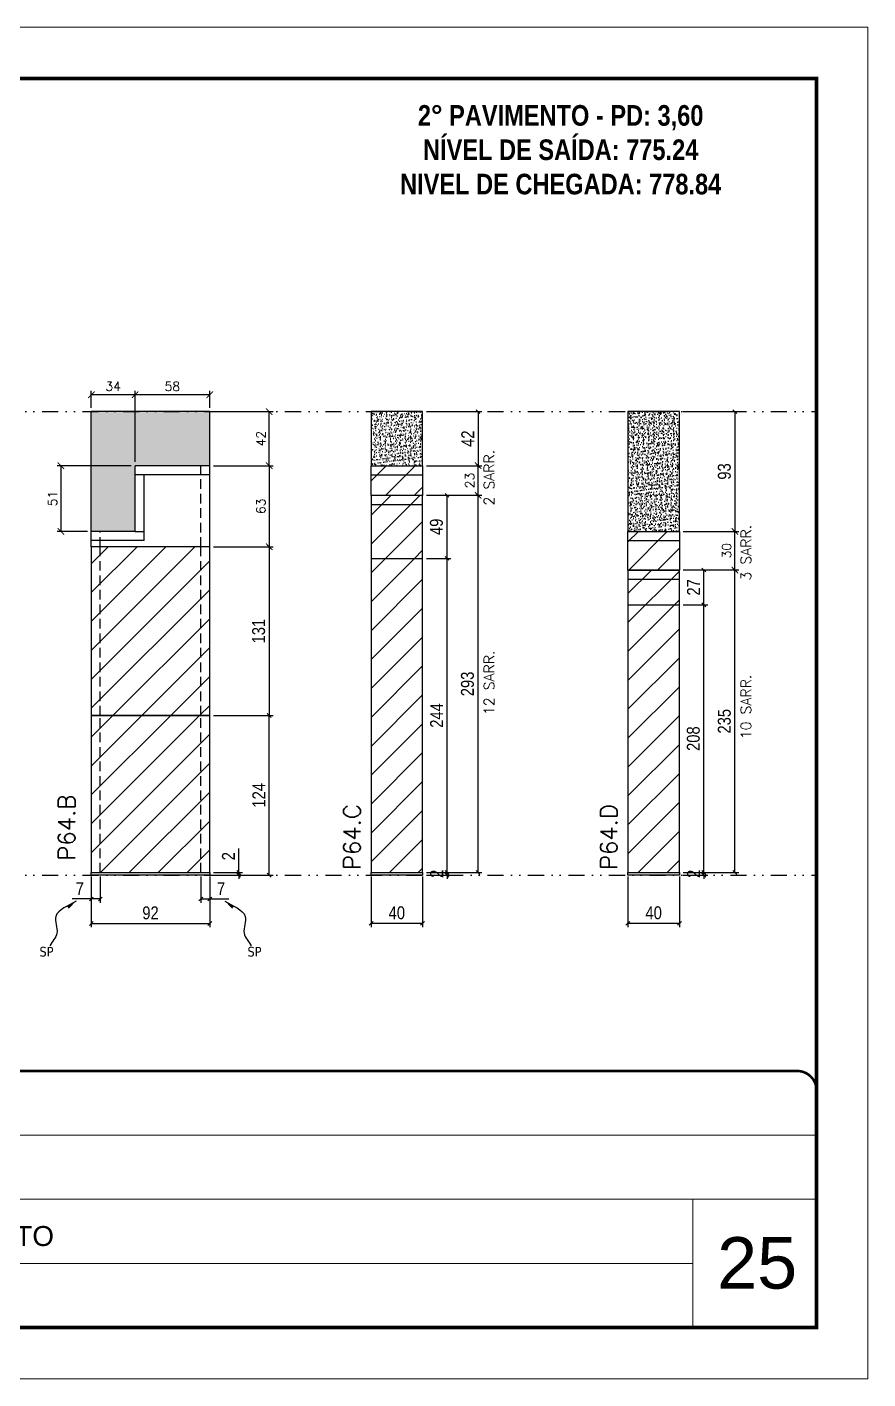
# Model space of a CAD drawing. Extents: x 2949 to 9203, y -16089 to 12527.
# Drawn here: x 3781 to 4434, y 4585 to 5635 of the extents above; entities that cross this region are included whole.
import ezdxf

# ---------------------------------------------------------------- set-up
doc = ezdxf.new("R2010")
doc.units = 0
for name, pattern in [('CONTINUO', [0]), ('DASHED', [0.75, 0.5, -0.25]), ('DIVIDE2', [0.625, 0.25, -0.125, 0, -0.125, 0, -0.125]), ('HIDDEN', [0.375, 0.25, -0.125])]:
    doc.linetypes.add(name, pattern=pattern)
for name, color, linetype, lineweight in [('CARIMBO', 255, 'Continuous', 9), ('Folhas', 255, 'Continuous', 9), ('Hachura', 251, 'Continuous', 9), ('SARRAFO DE PRESSAO', 251, 'DASHED', 9), ('Texto Seção', 7, 'Continuous', 15)]:
    doc.layers.add(name, color=color, linetype=linetype, lineweight=lineweight)
for name, color, linetype in [('COTA', 241, 'Continuous'), ('NOMENCLATURA', 7, 'Continuous'), ('Nível', 160, 'Continuous'), ('Painéis', 200, 'Continuous'), ('SARR_2.2x7', 40, 'Continuous'), ('Sarrafo de Pressão', 42, 'HIDDEN'), ('texto', 7, 'Continuous')]:
    doc.layers.add(name, color=color, linetype=linetype)
doc.styles.add('ARIAL', font='arial.ttf')
doc.styles.add('COTA TECNICA', font='techl___.ttf', dxfattribs={"height": 10})
doc.styles.add('COTA TECNICA-50', font='techl___.ttf', dxfattribs={"height": 10})
doc.styles.add('REGUA-120', font='ROMANS.shx', dxfattribs={"height": 15})
doc.styles.add('ROMANC', font='techb___.ttf', dxfattribs={"height": 2.5})
doc.styles.add('ROMANS', font='romans.shx')
doc.styles.get("Standard").update_dxf_attribs({"font": 'arial.ttf'})
doc.dimstyles.new('COTA PAINEL-50', dxfattribs={"dimtxt": 10, "dimasz": 3, "dimexe": 3, "dimexo": 3, "dimgap": 3, "dimtad": 1, "dimdec": 1, "dimzin": 12, "dimdsep": 46, "dimtxsty": 'COTA TECNICA-50', "dimblk1": 'OBLIQUE', "dimblk2": 'OBLIQUE', "dimsah": 1, "dimcen": 0.9, "dimclrd": 4, "dimclre": 4, "dimclrt": 240, "dimadec": 1, "dimazin": 3, "dimtfac": 1, "dimtdec": 1, "dimtmove": 0, "dimatfit": 3, "dimfxl": 1, "dimtolj": 1, "dimtzin": 12, "dimarcsym": 0})
doc.dimstyles.new('Cota Paínel', dxfattribs={"dimtxt": 7, "dimasz": 5, "dimexe": 3, "dimexo": 3, "dimgap": 3, "dimtad": 1, "dimdec": 1, "dimzin": 12, "dimdsep": 46, "dimtxsty": 'ROMANS', "dimblk": 'ARCHTICK', "dimcen": 0, "dimclrd": 4, "dimclre": 4, "dimclrt": 1, "dimadec": 1, "dimazin": 3, "dimtfac": 1, "dimtdec": 1, "dimtmove": 0, "dimatfit": 3, "dimldrblk": 'OBLIQUE', "dimfxl": 1, "dimtolj": 1, "dimtzin": 12, "dimarcsym": 0})
doc.dimstyles.new('PAINEL', dxfattribs={"dimtxt": 10, "dimasz": 3, "dimexe": 3, "dimexo": 3, "dimgap": 3, "dimtad": 1, "dimdec": 1, "dimzin": 12, "dimdsep": 46, "dimtxsty": 'COTA TECNICA', "dimblk1": 'OBLIQUE', "dimblk2": 'OBLIQUE', "dimsah": 1, "dimcen": 0.9, "dimclrd": 4, "dimclre": 4, "dimclrt": 240, "dimadec": 1, "dimazin": 3, "dimtfac": 1, "dimtdec": 1, "dimtmove": 0, "dimatfit": 3, "dimfxl": 1, "dimtolj": 1, "dimtzin": 12, "dimarcsym": 0})
doc.dimstyles.get("Standard").update_dxf_attribs({"dimtxt": 0.18, "dimasz": 0.18, "dimexe": 0.18, "dimexo": 0.0625, "dimgap": 0.09, "dimtad": 0, "dimtih": 1, "dimtoh": 1, "dimdec": 4, "dimzin": 0, "dimdsep": 46, "dimtxsty": 'Standard', "dimcen": 0.09, "dimadec": 0, "dimazin": 0, "dimtfac": 1, "dimtdec": 4, "dimtofl": 0, "dimtmove": 0, "dimatfit": 3, "dimfxl": 1, "dimtolj": 1, "dimtzin": 0, "dimarcsym": 0})
pattern_1 = [(45, (-126071.967, -22713.47), (-11.2253202, 11.2253202), [])]

# ---------------------------------------------------------------- blocks, each defined once
blk = doc.blocks.new('9999999999')
at = {"color": 30, "linetype": 'CONTINUO'}
for p, q in [((98564.6, 34379.6), (99584, 34379.6)), ((98564.6, 34329.8), (99488, 34329.8)), ((99584, 34329.8), (99488, 34329.8)), ((99488, 34329.8), (99488, 34230.2)), ((98564.6, 34280), (99488, 34280))]:
    blk.add_line(p, q, dxfattribs=at)
at = {"color": 30, "linetype": 'CONTINUO', "const_width": 2}
blk.add_lwpolyline([(99584, 34230.2), (99584, 34414.4, 0.414214), (99569, 34429.4), (98229, 34429.4, 0.414214), (98214, 34414.4), (98214, 34245.2, 0.414214), (98229, 34230.2), (99584, 34230.2)], format="xyb", dxfattribs=at)
at = {"layer": 'Folhas'}
blk.add_lwpolyline([(98139, 34190.2), (99624, 34190.2), (99624, 35240.2), (98139, 35240.2)], close=True, dxfattribs=at)
at = {"layer": 'Folhas', "color": 30, "const_width": 3}
blk.add_lwpolyline([(98214, 34230.2), (99584, 34230.2), (99584, 35200.2), (98214, 35200.2)], close=True, dxfattribs=at)
at = {"color": 7, "linetype": 'Continuous', "ltscale": 5, "style": 'ARIAL'}
blk.add_text('2° PAVIMENTO', height=15.483, dxfattribs=at).set_placement((98837.7, 34293.5))
blk = doc.blocks.new('_Oblique')
at = {"color": 0, "linetype": 'ByBlock', "lineweight": -2}
blk.add_line((-0.5, -0.5), (0.5, 0.5), dxfattribs=at)
blk = doc.blocks.new('*D804')
at = {"layer": 'COTA', "color": 4, "lineweight": -2, "transparency": 16777216}
for p, q in [((3830.8, 4975.6), (3830.8, 4936.1)), ((3922.8, 4975.6), (3922.8, 4936.1)), ((3830.8, 4939.1), (3922.8, 4939.1))]:
    blk.add_line(p, q, dxfattribs=at)
at = {"layer": 'Defpoints', "color": 0, "transparency": 16777216}
for p in [(3830.8, 4978.6), (3922.8, 4978.6), (3922.8, 4939.1)]:
    blk.add_point(p, dxfattribs=at)
at = {"layer": 'COTA', "color": 4, "lineweight": -2, "transparency": 16777216, "xscale": 3, "yscale": 3, "zscale": 3, "rotation": 180}
blk.add_blockref('_Oblique', (3830.8, 4939.1), dxfattribs=at)
at = {"layer": 'COTA', "color": 4, "lineweight": -2, "transparency": 16777216, "xscale": 3, "yscale": 3, "zscale": 3}
blk.add_blockref('_Oblique', (3922.8, 4939.1), dxfattribs=at)
at = {"layer": 'COTA', "color": 240, "transparency": 16777216, "insert": (3876.8, 4947.2), "char_height": 10, "attachment_point": 5, "style": 'COTA TECNICA'}
blk.add_mtext('\\A1;92', dxfattribs=at)
blk = doc.blocks.new('*D805')
at = {"layer": 'COTA', "color": 4, "lineweight": -2, "transparency": 16777216}
for p, q in [((3830.8, 4973.6), (3830.8, 4955.1)), ((3837.8, 4975.6), (3837.8, 4955.1)), ((3830.8, 4958.1), (3816, 4958.1)), ((3837.8, 4958.1), (3830.8, 4958.1))]:
    blk.add_line(p, q, dxfattribs=at)
at = {"layer": 'Defpoints', "color": 0, "transparency": 16777216}
for p in [(3837.8, 4978.6), (3830.8, 4976.6), (3830.8, 4958.1)]:
    blk.add_point(p, dxfattribs=at)
at = {"layer": 'COTA', "color": 4, "lineweight": -2, "transparency": 16777216, "xscale": 3, "yscale": 3, "zscale": 3, "rotation": 180}
blk.add_blockref('_Oblique', (3830.8, 4958.1), dxfattribs=at)
at = {"layer": 'COTA', "color": 4, "lineweight": -2, "transparency": 16777216, "xscale": 3, "yscale": 3, "zscale": 3}
blk.add_blockref('_Oblique', (3837.8, 4958.1), dxfattribs=at)
at = {"layer": 'COTA', "color": 240, "transparency": 16777216, "insert": (3821.9, 4966.1), "char_height": 10, "attachment_point": 5, "style": 'COTA TECNICA-50'}
blk.add_mtext('\\A1;7', dxfattribs=at)
blk = doc.blocks.new('*D806')
at = {"layer": 'COTA', "color": 4, "lineweight": -2, "transparency": 16777216}
for p, q in [((3915.8, 4975.6), (3915.8, 4955.1)), ((3922.8, 4973.6), (3922.8, 4955.1)), ((3915.8, 4958.1), (3922.8, 4958.1)), ((3922.8, 4958.1), (3937.5, 4958.1))]:
    blk.add_line(p, q, dxfattribs=at)
at = {"layer": 'Defpoints', "color": 0, "transparency": 16777216}
for p in [(3915.8, 4978.6), (3922.8, 4976.6), (3922.8, 4958.1)]:
    blk.add_point(p, dxfattribs=at)
at = {"layer": 'COTA', "color": 4, "lineweight": -2, "transparency": 16777216, "xscale": 3, "yscale": 3, "zscale": 3, "rotation": 180}
blk.add_blockref('_Oblique', (3915.8, 4958.1), dxfattribs=at)
at = {"layer": 'COTA', "color": 4, "lineweight": -2, "transparency": 16777216, "xscale": 3, "yscale": 3, "zscale": 3}
blk.add_blockref('_Oblique', (3922.8, 4958.1), dxfattribs=at)
at = {"layer": 'COTA', "color": 240, "transparency": 16777216, "insert": (3931.6, 4966.1), "char_height": 10, "attachment_point": 5, "style": 'COTA TECNICA-50'}
blk.add_mtext('\\A1;7', dxfattribs=at)
blk = doc.blocks.new('*D807')
at = {"layer": 'COTA', "color": 4, "lineweight": -2, "transparency": 16777216}
for p, q in [((3925.8, 5100.6), (3972, 5100.6)), ((3969, 4976.6), (3969, 5100.6)), ((3925.8, 4976.6), (3972, 4976.6))]:
    blk.add_line(p, q, dxfattribs=at)
at = {"layer": 'Defpoints', "color": 0, "transparency": 16777216}
for p in [(3922.8, 5100.6), (3969, 5100.6), (3922.8, 4976.6)]:
    blk.add_point(p, dxfattribs=at)
at = {"layer": 'COTA', "color": 4, "lineweight": -2, "transparency": 16777216, "xscale": 3, "yscale": 3, "zscale": 3}
for p, rotation in [((3969, 5100.6), 90), ((3969, 4976.6), 270)]:
    blk.add_blockref('_Oblique', p, dxfattribs=dict(at, rotation=rotation))
at = {"layer": 'COTA', "color": 240, "transparency": 16777216, "insert": (3960.9, 5038.6), "char_height": 10, "attachment_point": 5, "rotation": 90, "style": 'COTA TECNICA-50'}
blk.add_mtext('\\A1;124', dxfattribs=at)
blk = doc.blocks.new('*D808')
at = {"layer": 'COTA', "color": 4, "lineweight": -2, "transparency": 16777216}
for p, q in [((3945.3, 4978.6), (3945.3, 4997.4)), ((3925.8, 4978.6), (3948.3, 4978.6)), ((3945.3, 4976.6), (3945.3, 4978.6)), ((3925.8, 4976.6), (3948.3, 4976.6)), ((3945.3, 4976.6), (3945.3, 4973.6))]:
    blk.add_line(p, q, dxfattribs=at)
at = {"layer": 'Defpoints', "color": 0, "transparency": 16777216}
for p in [(3922.8, 4978.6), (3922.8, 4976.6), (3945.3, 4976.6)]:
    blk.add_point(p, dxfattribs=at)
at = {"layer": 'COTA', "color": 4, "lineweight": -2, "transparency": 16777216, "xscale": 3, "yscale": 3, "zscale": 3}
for p, rotation in [((3945.3, 4978.6), 270), ((3945.3, 4976.6), 90)]:
    blk.add_blockref('_Oblique', p, dxfattribs=dict(at, rotation=rotation))
at = {"layer": 'COTA', "color": 240, "transparency": 16777216, "insert": (3937.3, 4991.3), "char_height": 10, "attachment_point": 5, "rotation": 90, "style": 'COTA TECNICA-50'}
blk.add_mtext('\\A1;2', dxfattribs=at)
blk = doc.blocks.new('*D809')
at = {"layer": 'COTA', "color": 4, "linetype": 'ByBlock', "lineweight": -2, "transparency": 16777216}
for p, q in [((3925.8, 5231.6), (3972, 5231.6)), ((3969, 5231.6), (3969, 5100.6)), ((3925.8, 5100.6), (3972, 5100.6))]:
    blk.add_line(p, q, dxfattribs=at)
at = {"layer": 'Defpoints', "color": 0, "linetype": 'ByBlock', "transparency": 16777216}
for p in [(3922.8, 5231.6), (3922.8, 5100.6), (3969, 5100.6)]:
    blk.add_point(p, dxfattribs=at)
at = {"layer": 'COTA', "color": 4, "linetype": 'ByBlock', "lineweight": -2, "transparency": 16777216, "xscale": 3, "yscale": 3, "zscale": 3}
for p, rotation in [((3969, 5231.6), 90), ((3969, 5100.6), 270)]:
    blk.add_blockref('_Oblique', p, dxfattribs=dict(at, rotation=rotation))
at = {"layer": 'COTA', "color": 240, "linetype": 'ByBlock', "transparency": 16777216, "insert": (3960.8, 5166.1), "char_height": 10, "attachment_point": 5, "rotation": 90, "style": 'COTA TECNICA'}
blk.add_mtext('\\A1;131', dxfattribs=at)
blk = doc.blocks.new('*D810')
at = {"layer": 'COTA', "color": 4, "lineweight": -2, "transparency": 16777216}
for p, q in [((4048.1, 4975.6), (4048.1, 4936.2)), ((4088.1, 4975.6), (4088.1, 4936.2)), ((4048.1, 4939.2), (4088.1, 4939.2))]:
    blk.add_line(p, q, dxfattribs=at)
at = {"layer": 'Defpoints', "color": 0, "transparency": 16777216}
for p in [(4048.1, 4978.6), (4088.1, 4978.6), (4088.1, 4939.2)]:
    blk.add_point(p, dxfattribs=at)
at = {"layer": 'COTA', "color": 4, "lineweight": -2, "transparency": 16777216, "xscale": 3, "yscale": 3, "zscale": 3, "rotation": 180}
blk.add_blockref('_Oblique', (4048.1, 4939.2), dxfattribs=at)
at = {"layer": 'COTA', "color": 4, "lineweight": -2, "transparency": 16777216, "xscale": 3, "yscale": 3, "zscale": 3}
blk.add_blockref('_Oblique', (4088.1, 4939.2), dxfattribs=at)
at = {"layer": 'COTA', "color": 240, "transparency": 16777216, "insert": (4068.1, 4947.3), "char_height": 10, "attachment_point": 5, "style": 'COTA TECNICA'}
blk.add_mtext('\\A1;40', dxfattribs=at)
blk = doc.blocks.new('*D811')
at = {"layer": 'COTA', "color": 4, "lineweight": -2, "transparency": 16777216}
for p, q in [((4091.1, 4978.6), (4110.1, 4978.6)), ((4107.1, 4978.6), (4107.1, 4981.6)), ((4107.1, 4976.6), (4107.1, 4978.6)), ((4091.1, 4976.6), (4110.1, 4976.6)), ((4107.1, 4976.6), (4107.1, 4973.6))]:
    blk.add_line(p, q, dxfattribs=at)
at = {"layer": 'Defpoints', "color": 0, "transparency": 16777216}
for p in [(4088.1, 4978.6), (4107.1, 4978.6), (4088.1, 4976.6)]:
    blk.add_point(p, dxfattribs=at)
at = {"layer": 'COTA', "color": 4, "lineweight": -2, "transparency": 16777216, "xscale": 3, "yscale": 3, "zscale": 3}
for p, rotation in [((4107.1, 4978.6), 270), ((4107.1, 4976.6), 90)]:
    blk.add_blockref('_Oblique', p, dxfattribs=dict(at, rotation=rotation))
at = {"layer": 'COTA', "color": 240, "transparency": 16777216, "insert": (4099.1, 4977.6), "char_height": 10, "attachment_point": 5, "rotation": 90, "style": 'COTA TECNICA-50'}
blk.add_mtext('\\A1;2', dxfattribs=at)
blk = doc.blocks.new('*D817')
at = {"layer": 'COTA', "color": 4, "linetype": 'ByBlock', "lineweight": -2, "transparency": 16777216}
for p, q in [((4091.1, 5336.6), (4134.2, 5336.6)), ((4131.2, 5336.6), (4131.2, 5294.6)), ((4091.1, 5294.6), (4134.2, 5294.6))]:
    blk.add_line(p, q, dxfattribs=at)
at = {"layer": 'Defpoints', "color": 0, "linetype": 'ByBlock', "transparency": 16777216}
for p in [(4088.1, 5336.6), (4088.1, 5294.6), (4131.2, 5294.6)]:
    blk.add_point(p, dxfattribs=at)
at = {"layer": 'COTA', "color": 4, "linetype": 'ByBlock', "lineweight": -2, "transparency": 16777216, "xscale": 3, "yscale": 3, "zscale": 3}
for p, rotation in [((4131.2, 5336.6), 90), ((4131.2, 5294.6), 270)]:
    blk.add_blockref('_Oblique', p, dxfattribs=dict(at, rotation=rotation))
at = {"layer": 'COTA', "color": 240, "linetype": 'ByBlock', "transparency": 16777216, "insert": (4123.2, 5315.6), "char_height": 10, "attachment_point": 5, "rotation": 90, "style": 'COTA TECNICA'}
blk.add_mtext('\\A1;42', dxfattribs=at)
blk = doc.blocks.new('*D818')
at = {"layer": 'COTA', "color": 4, "linetype": 'ByBlock', "lineweight": -2, "transparency": 16777216}
for p, q in [((4091.1, 5271.6), (4134.2, 5271.6)), ((4131.2, 4978.6), (4131.2, 5271.6)), ((4091.1, 4978.6), (4134.2, 4978.6))]:
    blk.add_line(p, q, dxfattribs=at)
at = {"layer": 'Defpoints', "color": 0, "linetype": 'ByBlock', "transparency": 16777216}
for p in [(4088.1, 5271.6), (4131.2, 5271.6), (4088.1, 4978.6)]:
    blk.add_point(p, dxfattribs=at)
at = {"layer": 'COTA', "color": 4, "linetype": 'ByBlock', "lineweight": -2, "transparency": 16777216, "xscale": 3, "yscale": 3, "zscale": 3}
for p, rotation in [((4131.2, 5271.6), 90), ((4131.2, 4978.6), 270)]:
    blk.add_blockref('_Oblique', p, dxfattribs=dict(at, rotation=rotation))
at = {"layer": 'COTA', "color": 240, "linetype": 'ByBlock', "transparency": 16777216, "insert": (4123, 5125.1), "char_height": 10, "attachment_point": 5, "rotation": 90, "style": 'COTA TECNICA'}
blk.add_mtext('\\A1;293', dxfattribs=at)
blk = doc.blocks.new('*D819')
at = {"layer": 'COTA', "color": 4, "linetype": 'ByBlock', "lineweight": -2, "transparency": 16777216}
for p, q in [((4091.1, 5222.6), (4110.1, 5222.6)), ((4107.1, 4978.6), (4107.1, 5222.6)), ((4091.1, 4978.6), (4110.1, 4978.6))]:
    blk.add_line(p, q, dxfattribs=at)
at = {"layer": 'Defpoints', "color": 0, "linetype": 'ByBlock', "transparency": 16777216}
for p in [(4088.1, 5222.6), (4107.1, 5222.6), (4088.1, 4978.6)]:
    blk.add_point(p, dxfattribs=at)
at = {"layer": 'COTA', "color": 4, "linetype": 'ByBlock', "lineweight": -2, "transparency": 16777216, "xscale": 3, "yscale": 3, "zscale": 3}
for p, rotation in [((4107.1, 5222.6), 90), ((4107.1, 4978.6), 270)]:
    blk.add_blockref('_Oblique', p, dxfattribs=dict(at, rotation=rotation))
at = {"layer": 'COTA', "color": 240, "linetype": 'ByBlock', "transparency": 16777216, "insert": (4099, 5100.6), "char_height": 10, "attachment_point": 5, "rotation": 90, "style": 'COTA TECNICA'}
blk.add_mtext('\\A1;244', dxfattribs=at)
blk = doc.blocks.new('*D820')
at = {"layer": 'COTA', "color": 4, "linetype": 'ByBlock', "lineweight": -2, "transparency": 16777216}
for p, q in [((4091.1, 5271.6), (4110.1, 5271.6)), ((4107.1, 5222.6), (4107.1, 5271.6)), ((4091.1, 5222.6), (4110.1, 5222.6))]:
    blk.add_line(p, q, dxfattribs=at)
at = {"layer": 'Defpoints', "color": 0, "linetype": 'ByBlock', "transparency": 16777216}
for p in [(4088.1, 5271.6), (4107.1, 5271.6), (4088.1, 5222.6)]:
    blk.add_point(p, dxfattribs=at)
at = {"layer": 'COTA', "color": 4, "linetype": 'ByBlock', "lineweight": -2, "transparency": 16777216, "xscale": 3, "yscale": 3, "zscale": 3}
for p, rotation in [((4107.1, 5271.6), 90), ((4107.1, 5222.6), 270)]:
    blk.add_blockref('_Oblique', p, dxfattribs=dict(at, rotation=rotation))
at = {"layer": 'COTA', "color": 240, "linetype": 'ByBlock', "transparency": 16777216, "insert": (4098.9, 5247.1), "char_height": 10, "attachment_point": 5, "rotation": 90, "style": 'COTA TECNICA'}
blk.add_mtext('\\A1;49', dxfattribs=at)
blk = doc.blocks.new('*D812')
at = {"layer": 'COTA', "color": 4, "lineweight": -2, "transparency": 16777216}
for p, q in [((4247.6, 4975.6), (4247.6, 4936.2)), ((4287.6, 4975.6), (4287.6, 4936.2)), ((4247.6, 4939.2), (4287.6, 4939.2))]:
    blk.add_line(p, q, dxfattribs=at)
at = {"layer": 'Defpoints', "color": 0, "transparency": 16777216}
for p in [(4247.6, 4978.6), (4287.6, 4978.6), (4287.6, 4939.2)]:
    blk.add_point(p, dxfattribs=at)
at = {"layer": 'COTA', "color": 4, "lineweight": -2, "transparency": 16777216, "xscale": 3, "yscale": 3, "zscale": 3, "rotation": 180}
blk.add_blockref('_Oblique', (4247.6, 4939.2), dxfattribs=at)
at = {"layer": 'COTA', "color": 4, "lineweight": -2, "transparency": 16777216, "xscale": 3, "yscale": 3, "zscale": 3}
blk.add_blockref('_Oblique', (4287.6, 4939.2), dxfattribs=at)
at = {"layer": 'COTA', "color": 240, "transparency": 16777216, "insert": (4267.6, 4947.3), "char_height": 10, "attachment_point": 5, "style": 'COTA TECNICA'}
blk.add_mtext('\\A1;40', dxfattribs=at)
blk = doc.blocks.new('*D813')
at = {"layer": 'COTA', "color": 4, "lineweight": -2, "transparency": 16777216}
for p, q in [((4290.6, 4978.6), (4309.6, 4978.6)), ((4306.6, 4978.6), (4306.6, 4981.6)), ((4306.6, 4976.6), (4306.6, 4978.6)), ((4290.6, 4976.6), (4309.6, 4976.6)), ((4306.6, 4976.6), (4306.6, 4973.6))]:
    blk.add_line(p, q, dxfattribs=at)
at = {"layer": 'Defpoints', "color": 0, "transparency": 16777216}
for p in [(4287.6, 4978.6), (4306.6, 4978.6), (4287.6, 4976.6)]:
    blk.add_point(p, dxfattribs=at)
at = {"layer": 'COTA', "color": 4, "lineweight": -2, "transparency": 16777216, "xscale": 3, "yscale": 3, "zscale": 3}
for p, rotation in [((4306.6, 4978.6), 270), ((4306.6, 4976.6), 90)]:
    blk.add_blockref('_Oblique', p, dxfattribs=dict(at, rotation=rotation))
at = {"layer": 'COTA', "color": 240, "transparency": 16777216, "insert": (4298.6, 4977.6), "char_height": 10, "attachment_point": 5, "rotation": 90, "style": 'COTA TECNICA-50'}
blk.add_mtext('\\A1;2', dxfattribs=at)
blk = doc.blocks.new('*D821')
at = {"layer": 'COTA', "color": 4, "linetype": 'ByBlock', "lineweight": -2, "transparency": 16777216}
for p, q in [((4290.6, 5336.6), (4333.7, 5336.6)), ((4330.7, 5336.6), (4330.7, 5243.6)), ((4290.6, 5243.6), (4333.7, 5243.6))]:
    blk.add_line(p, q, dxfattribs=at)
at = {"layer": 'Defpoints', "color": 0, "linetype": 'ByBlock', "transparency": 16777216}
for p in [(4287.6, 5336.6), (4287.6, 5243.6), (4330.7, 5243.6)]:
    blk.add_point(p, dxfattribs=at)
at = {"layer": 'COTA', "color": 4, "linetype": 'ByBlock', "lineweight": -2, "transparency": 16777216, "xscale": 3, "yscale": 3, "zscale": 3}
for p, rotation in [((4330.7, 5336.6), 90), ((4330.7, 5243.6), 270)]:
    blk.add_blockref('_Oblique', p, dxfattribs=dict(at, rotation=rotation))
at = {"layer": 'COTA', "color": 240, "linetype": 'ByBlock', "transparency": 16777216, "insert": (4322.5, 5290.1), "char_height": 10, "attachment_point": 5, "rotation": 90, "style": 'COTA TECNICA'}
blk.add_mtext('\\A1;93', dxfattribs=at)
blk = doc.blocks.new('*D822')
at = {"layer": 'COTA', "color": 4, "linetype": 'ByBlock', "lineweight": -2, "transparency": 16777216}
for p, q in [((4290.6, 5213.6), (4333.7, 5213.6)), ((4330.7, 4978.6), (4330.7, 5213.6)), ((4290.6, 4978.6), (4333.7, 4978.6))]:
    blk.add_line(p, q, dxfattribs=at)
at = {"layer": 'Defpoints', "color": 0, "linetype": 'ByBlock', "transparency": 16777216}
for p in [(4287.6, 5213.6), (4330.7, 5213.6), (4287.6, 4978.6)]:
    blk.add_point(p, dxfattribs=at)
at = {"layer": 'COTA', "color": 4, "linetype": 'ByBlock', "lineweight": -2, "transparency": 16777216, "xscale": 3, "yscale": 3, "zscale": 3}
for p, rotation in [((4330.7, 5213.6), 90), ((4330.7, 4978.6), 270)]:
    blk.add_blockref('_Oblique', p, dxfattribs=dict(at, rotation=rotation))
at = {"layer": 'COTA', "color": 240, "linetype": 'ByBlock', "transparency": 16777216, "insert": (4322.5, 5096.1), "char_height": 10, "attachment_point": 5, "rotation": 90, "style": 'COTA TECNICA'}
blk.add_mtext('\\A1;235', dxfattribs=at)
blk = doc.blocks.new('*D823')
at = {"layer": 'COTA', "color": 4, "linetype": 'ByBlock', "lineweight": -2, "transparency": 16777216}
for p, q in [((4290.6, 5186.6), (4309.6, 5186.6)), ((4306.6, 4978.6), (4306.6, 5186.6)), ((4290.6, 4978.6), (4309.6, 4978.6))]:
    blk.add_line(p, q, dxfattribs=at)
at = {"layer": 'Defpoints', "color": 0, "linetype": 'ByBlock', "transparency": 16777216}
for p in [(4287.6, 5186.6), (4306.6, 5186.6), (4287.6, 4978.6)]:
    blk.add_point(p, dxfattribs=at)
at = {"layer": 'COTA', "color": 4, "linetype": 'ByBlock', "lineweight": -2, "transparency": 16777216, "xscale": 3, "yscale": 3, "zscale": 3}
for p, rotation in [((4306.6, 5186.6), 90), ((4306.6, 4978.6), 270)]:
    blk.add_blockref('_Oblique', p, dxfattribs=dict(at, rotation=rotation))
at = {"layer": 'COTA', "color": 240, "linetype": 'ByBlock', "transparency": 16777216, "insert": (4298.4, 5082.6), "char_height": 10, "attachment_point": 5, "rotation": 90, "style": 'COTA TECNICA'}
blk.add_mtext('\\A1;208', dxfattribs=at)
blk = doc.blocks.new('*D824')
at = {"layer": 'COTA', "color": 4, "linetype": 'ByBlock', "lineweight": -2, "transparency": 16777216}
for p, q in [((4290.6, 5213.6), (4309.6, 5213.6)), ((4306.6, 5186.6), (4306.6, 5213.6)), ((4290.6, 5186.6), (4309.6, 5186.6))]:
    blk.add_line(p, q, dxfattribs=at)
at = {"layer": 'Defpoints', "color": 0, "linetype": 'ByBlock', "transparency": 16777216}
for p in [(4287.6, 5213.6), (4306.6, 5213.6), (4287.6, 5186.6)]:
    blk.add_point(p, dxfattribs=at)
at = {"layer": 'COTA', "color": 4, "linetype": 'ByBlock', "lineweight": -2, "transparency": 16777216, "xscale": 3, "yscale": 3, "zscale": 3}
for p, rotation in [((4306.6, 5213.6), 90), ((4306.6, 5186.6), 270)]:
    blk.add_blockref('_Oblique', p, dxfattribs=dict(at, rotation=rotation))
at = {"layer": 'COTA', "color": 240, "linetype": 'ByBlock', "transparency": 16777216, "insert": (4298.5, 5200.1), "char_height": 10, "attachment_point": 5, "rotation": 90, "style": 'COTA TECNICA'}
blk.add_mtext('\\A1;27', dxfattribs=at)
blk = doc.blocks.new('_ArchTick')
at = {"color": 0, "linetype": 'ByBlock', "const_width": 0.15}
blk.add_lwpolyline([(-0.5, -0.5), (0.5, 0.5)], dxfattribs=at)
blk = doc.blocks.new('*D788')
at = {"layer": 'COTA', "color": 4, "lineweight": -2, "transparency": 16777216}
for p, q in [((4290.6, 5243.6), (4333.7, 5243.6)), ((4330.7, 5213.6), (4330.7, 5243.6)), ((4290.6, 5213.6), (4333.7, 5213.6))]:
    blk.add_line(p, q, dxfattribs=at)
at = {"layer": 'Defpoints', "color": 0, "transparency": 16777216}
for p in [(4287.6, 5243.6), (4330.7, 5243.6), (4287.6, 5213.6)]:
    blk.add_point(p, dxfattribs=at)
at = {"layer": 'COTA', "color": 4, "lineweight": -2, "transparency": 16777216, "xscale": 5, "yscale": 5, "zscale": 5}
for p, rotation in [((4330.7, 5243.6), 90), ((4330.7, 5213.6), 270)]:
    blk.add_blockref('_ArchTick', p, dxfattribs=dict(at, rotation=rotation))
at = {"layer": 'COTA', "color": 1, "transparency": 16777216, "insert": (4324.2, 5228.6), "char_height": 7, "attachment_point": 5, "rotation": 90, "style": 'ROMANS'}
blk.add_mtext('\\A1;30', dxfattribs=at)
blk = doc.blocks.new('*D814')
at = {"layer": 'COTA', "color": 4, "lineweight": -2, "transparency": 16777216}
for p, q in [((4091.1, 5294.6), (4134.2, 5294.6)), ((4131.2, 5271.6), (4131.2, 5294.6)), ((4091.1, 5271.6), (4134.2, 5271.6))]:
    blk.add_line(p, q, dxfattribs=at)
at = {"layer": 'Defpoints', "color": 0, "transparency": 16777216}
for p in [(4088.1, 5294.6), (4131.2, 5294.6), (4088.1, 5271.6)]:
    blk.add_point(p, dxfattribs=at)
at = {"layer": 'COTA', "color": 4, "lineweight": -2, "transparency": 16777216, "xscale": 5, "yscale": 5, "zscale": 5}
for p, rotation in [((4131.2, 5294.6), 90), ((4131.2, 5271.6), 270)]:
    blk.add_blockref('_ArchTick', p, dxfattribs=dict(at, rotation=rotation))
at = {"layer": 'COTA', "color": 1, "transparency": 16777216, "insert": (4124.7, 5283.1), "char_height": 7, "attachment_point": 5, "rotation": 90, "style": 'ROMANS'}
blk.add_mtext('\\A1;23', dxfattribs=at)
blk = doc.blocks.new('*D831')
at = {"layer": 'COTA', "color": 4, "lineweight": -2, "transparency": 16777216}
for p, q in [((3925.8, 5294.6), (3972, 5294.6)), ((3969, 5294.6), (3969, 5231.6)), ((3925.8, 5231.6), (3972, 5231.6))]:
    blk.add_line(p, q, dxfattribs=at)
at = {"layer": 'Defpoints', "color": 0, "transparency": 16777216}
for p in [(3922.8, 5294.6), (3922.8, 5231.6), (3969, 5231.6)]:
    blk.add_point(p, dxfattribs=at)
at = {"layer": 'COTA', "color": 4, "lineweight": -2, "transparency": 16777216, "xscale": 5, "yscale": 5, "zscale": 5}
for p, rotation in [((3969, 5294.6), 90), ((3969, 5231.6), 270)]:
    blk.add_blockref('_ArchTick', p, dxfattribs=dict(at, rotation=rotation))
at = {"layer": 'COTA', "color": 1, "transparency": 16777216, "insert": (3962.5, 5263.1), "char_height": 7, "attachment_point": 5, "rotation": 90, "style": 'ROMANS'}
blk.add_mtext('\\A1;63', dxfattribs=at)
blk = doc.blocks.new('*D832')
at = {"layer": 'COTA', "color": 4, "lineweight": -2, "transparency": 16777216}
for p, q in [((3861.8, 5294.6), (3804.2, 5294.6)), ((3807.2, 5294.6), (3807.2, 5243.6)), ((3827.8, 5243.6), (3804.2, 5243.6))]:
    blk.add_line(p, q, dxfattribs=at)
at = {"layer": 'Defpoints', "color": 0, "transparency": 16777216}
for p in [(3864.8, 5294.6), (3807.2, 5243.6), (3830.8, 5243.6)]:
    blk.add_point(p, dxfattribs=at)
at = {"layer": 'COTA', "color": 4, "lineweight": -2, "transparency": 16777216, "xscale": 5, "yscale": 5, "zscale": 5}
for p, rotation in [((3807.2, 5294.6), 90), ((3807.2, 5243.6), 270)]:
    blk.add_blockref('_ArchTick', p, dxfattribs=dict(at, rotation=rotation))
at = {"layer": 'COTA', "color": 1, "transparency": 16777216, "insert": (3800.7, 5269.1), "char_height": 7, "attachment_point": 5, "rotation": 90, "style": 'ROMANS'}
blk.add_mtext('\\A1;51', dxfattribs=at)
blk = doc.blocks.new('*D833')
at = {"layer": 'COTA', "color": 4, "lineweight": -2, "transparency": 16777216}
for p, q in [((3864.8, 5297.6), (3864.8, 5352.7)), ((3922.8, 5349.7), (3864.8, 5349.7)), ((3922.8, 5339.6), (3922.8, 5352.7))]:
    blk.add_line(p, q, dxfattribs=at)
at = {"layer": 'Defpoints', "color": 0, "transparency": 16777216}
for p in [(3864.8, 5349.7), (3922.8, 5336.6), (3864.8, 5294.6)]:
    blk.add_point(p, dxfattribs=at)
at = {"layer": 'COTA', "color": 4, "lineweight": -2, "transparency": 16777216, "xscale": 5, "yscale": 5, "zscale": 5, "rotation": 180}
blk.add_blockref('_ArchTick', (3864.8, 5349.7), dxfattribs=at)
at = {"layer": 'COTA', "color": 4, "lineweight": -2, "transparency": 16777216, "xscale": 5, "yscale": 5, "zscale": 5}
blk.add_blockref('_ArchTick', (3922.8, 5349.7), dxfattribs=at)
at = {"layer": 'COTA', "color": 1, "transparency": 16777216, "insert": (3893.8, 5356.2), "char_height": 7, "attachment_point": 5, "style": 'ROMANS'}
blk.add_mtext('\\A1;58', dxfattribs=at)
blk = doc.blocks.new('*D834')
at = {"layer": 'COTA', "color": 4, "lineweight": -2, "transparency": 16777216}
for p, q in [((3830.8, 5339.6), (3830.8, 5352.7)), ((3864.8, 5349.7), (3830.8, 5349.7)), ((3864.8, 5297.6), (3864.8, 5352.7))]:
    blk.add_line(p, q, dxfattribs=at)
at = {"layer": 'Defpoints', "color": 0, "transparency": 16777216}
for p in [(3830.8, 5349.7), (3830.8, 5336.6), (3864.8, 5294.6)]:
    blk.add_point(p, dxfattribs=at)
at = {"layer": 'COTA', "color": 4, "lineweight": -2, "transparency": 16777216, "xscale": 5, "yscale": 5, "zscale": 5, "rotation": 180}
blk.add_blockref('_ArchTick', (3830.8, 5349.7), dxfattribs=at)
at = {"layer": 'COTA', "color": 4, "lineweight": -2, "transparency": 16777216, "xscale": 5, "yscale": 5, "zscale": 5}
blk.add_blockref('_ArchTick', (3864.8, 5349.7), dxfattribs=at)
at = {"layer": 'COTA', "color": 1, "transparency": 16777216, "insert": (3847.8, 5356.2), "char_height": 7, "attachment_point": 5, "style": 'ROMANS'}
blk.add_mtext('\\A1;34', dxfattribs=at)
blk = doc.blocks.new('*D830')
at = {"layer": 'COTA', "color": 4, "lineweight": -2, "transparency": 16777216}
for p, q in [((3925.8, 5336.6), (3972, 5336.6)), ((3969, 5294.6), (3969, 5336.6)), ((3925.8, 5294.6), (3972, 5294.6))]:
    blk.add_line(p, q, dxfattribs=at)
at = {"layer": 'Defpoints', "color": 0, "transparency": 16777216}
for p in [(3922.8, 5336.6), (3969, 5336.6), (3922.8, 5294.6)]:
    blk.add_point(p, dxfattribs=at)
at = {"layer": 'COTA', "color": 4, "lineweight": -2, "transparency": 16777216, "xscale": 5, "yscale": 5, "zscale": 5}
for p, rotation in [((3969, 5336.6), 90), ((3969, 5294.6), 270)]:
    blk.add_blockref('_ArchTick', p, dxfattribs=dict(at, rotation=rotation))
at = {"layer": 'COTA', "color": 1, "transparency": 16777216, "insert": (3962.5, 5315.6), "char_height": 7, "attachment_point": 5, "rotation": 90, "style": 'ROMANS'}
blk.add_mtext('\\A1;42', dxfattribs=at)

msp = doc.modelspace()

# ---------------------------------------------------------------- hatches: boundary and pattern name
at = {"layer": 'COTA', "linetype": 'ByBlock'}
h = msp.add_hatch(dxfattribs=at)
h.set_pattern_fill('AR-CONC', color=256, scale=0.03)
h.set_pattern_definition([(50, (283.2303, 0), (5.46554, -0.4781726), [0.5715, -6.2865]), (355, (283.23, 0), (-1.0573026, 5.7317054), [0.4572, -5.0292175]), (100.451445, (283.6857, -0.04), (4.4082374, 5.2535326), [0.4857003, -5.3427073]), (46.1842, (283.23, 1.524), (8.132371, -1.26127), [0.85725, -9.42975]), (96.63556, (283.908, 1.419), (7.122124, 7.422784), [0.728551, -8.014068]), (351.18415, (283.23, 1.524), (7.122124, 7.422784), [0.685799, -7.543792]), (21, (283.9923, 1.143), (4.5484317, -3.067956), [0.5715, -6.2865]), (326, (283.992, 1.143), (1.854061, 5.525639), [0.4572, -5.0292]), (71.451445, (284.3713, 0.8873), (6.4024926, 2.457683), [0.4857003, -5.342698]), (37.5, (283.2303, 0), (0.0926581, 2.53665117), [0, -4.96824, 0, -5.1054, 0, -5.04825]), (7.5, (283.2303, 0), (2.0045899, 3.0054172), [0, -2.91084, 0, -4.85394, 0, -1.92405]), (327.5, (281.531, 0), (4.06771786, -0.1718623), [0, -1.905, 0, -5.9436, 0, -7.8867]), (317.5, (280.769, 0), (4.4438754, 0.7627947), [0, -2.4765, 0, -3.94716, 0, -5.6007])])
h.paths.add_polyline_path([(3830.77, 5336.57), (3922.77, 5336.57), (3922.77, 5294.57), (3864.77, 5294.57), (3864.77, 5243.57), (3830.77, 5243.57)])
h = msp.add_hatch(dxfattribs=at)
h.set_pattern_fill('AR-CONC', color=256, scale=0.03)
h.set_pattern_definition([(50, (-127660.9586, -23856.8456), (5.46554007, -0.47817257), [0.5715, -6.2865]), (355, (-127660.9586, -23856.8456), (-1.05730264, 5.73170536), [0.4572, -5.02921753]), (100.4514447, (-127660.503, -23856.8855), (4.40823741, 5.25353256), [0.48570026, -5.34270734]), (46.1842, (-127660.9586, -23855.3216), (8.13237123, -1.26126984), [0.85725, -9.42975]), (96.6355576, (-127660.281, -23855.427), (7.122124, 7.42278374), [0.7285507, -8.01406824]), (351.184151, (-127660.959, -23855.322), (7.122124, 7.42278374), [0.685799, -7.54379196]), (21, (-127660.1966, -23855.7026), (4.54843174, -3.06795595), [0.5715, -6.2865]), (326, (-127660.1966, -23855.7026), (1.85406085, 5.52563898), [0.4572, -5.0292]), (71.451445, (-127659.8176, -23855.9583), (6.40249258, 2.45768307), [0.48570026, -5.34269813]), (37.5, (-127660.9586, -23856.8456), (0.092658098, 2.536651166), [0, -4.96824, 0, -5.1054, 0, -5.04825]), (7.5, (-127660.9586, -23856.8456), (2.004589875, 3.005417245), [0, -2.91084, 0, -4.85394, 0, -1.92405]), (327.5, (-127662.6579, -23856.8456), (4.067717855, -0.17186232), [0, -1.905, 0, -5.9436, 0, -7.8867]), (317.5, (-127663.42, -23856.8456), (4.44387544, 0.76279473), [0, -2.4765, 0, -3.94716, 0, -5.6007])])
h.paths.add_polyline_path([(4048.14, 5294.57), (4088.14, 5294.57), (4088.14, 5336.57), (4048.14, 5336.57)])
h = msp.add_hatch(dxfattribs=at)
h.set_pattern_fill('AR-CONC', color=256, scale=0.03)
h.set_pattern_definition([(50, (-127461.4574, -23878.8456), (5.46554007, -0.47817257), [0.5715, -6.2865]), (355, (-127461.4574, -23878.8456), (-1.05730264, 5.73170536), [0.4572, -5.02921753]), (100.4514447, (-127461.002, -23878.8855), (4.40823741, 5.25353256), [0.48570026, -5.34270734]), (46.1842, (-127461.4574, -23877.3216), (8.13237123, -1.26126984), [0.85725, -9.42975]), (96.6355576, (-127460.78, -23877.427), (7.122124, 7.42278374), [0.7285507, -8.01406824]), (351.184151, (-127461.457, -23877.322), (7.122124, 7.42278374), [0.685799, -7.54379196]), (21, (-127460.6954, -23877.7026), (4.54843174, -3.06795595), [0.5715, -6.2865]), (326, (-127460.6954, -23877.7026), (1.85406085, 5.52563898), [0.4572, -5.0292]), (71.451445, (-127460.3163, -23877.9583), (6.40249258, 2.45768307), [0.48570026, -5.34269813]), (37.5, (-127461.4574, -23878.8456), (0.092658098, 2.536651166), [0, -4.96824, 0, -5.1054, 0, -5.04825]), (7.5, (-127461.4574, -23878.8456), (2.004589875, 3.005417245), [0, -2.91084, 0, -4.85394, 0, -1.92405]), (327.5, (-127463.1566, -23878.8456), (4.067717855, -0.17186232), [0, -1.905, 0, -5.9436, 0, -7.8867]), (317.5, (-127463.9186, -23878.8456), (4.44387544, 0.76279473), [0, -2.4765, 0, -3.94716, 0, -5.6007])])
h.paths.add_polyline_path([(4247.64, 5243.57), (4287.64, 5243.57), (4287.64, 5336.57), (4247.64, 5336.57)])
at = {"layer": 'Hachura'}
h = msp.add_hatch(dxfattribs=at)
h.set_pattern_fill('ANSI31', color=256, scale=5)
h.paths.add_polyline_path([(4088.14, 5294.57), (4048.14, 5294.57), (4048.14, 5271.57), (4088.14, 5271.57)])
at = {"layer": 'Hachura', "linetype": 'ByBlock'}
h = msp.add_hatch(dxfattribs=at)
h.set_pattern_fill('ANSI31', color=256, scale=5)
h.set_pattern_definition(pattern_1)
h.paths.add_polyline_path([(4088.14, 5271.57), (4048.14, 5271.57), (4048.14, 5222.57), (4088.14, 5222.57)])
at = {"layer": 'Hachura'}
h = msp.add_hatch(dxfattribs=at)
h.set_pattern_fill('ANSI31', color=256, scale=5)
h.paths.add_polyline_path([(4247.64, 5243.57), (4247.64, 5213.57), (4287.64, 5213.57), (4287.64, 5243.57)])
at = {"layer": 'Hachura', "linetype": 'ByBlock'}
h = msp.add_hatch(dxfattribs=at)
h.set_pattern_fill('ANSI31', color=256, scale=5)
h.set_pattern_definition(pattern_1)
h.paths.add_polyline_path([(3922.77, 5231.57), (3830.77, 5231.57), (3830.77, 5100.57), (3922.77, 5100.57)])
h = msp.add_hatch(dxfattribs=at)
h.set_pattern_fill('ANSI31', color=256, scale=5)
h.set_pattern_definition(pattern_1)
h.paths.add_polyline_path([(4088.14, 5222.57), (4048.14, 5222.57), (4048.14, 4978.57), (4088.14, 4978.57)])
h = msp.add_hatch(dxfattribs=at)
h.set_pattern_fill('ANSI31', color=256, scale=5)
h.set_pattern_definition([(45, (-126071.967, -22749.47), (-11.2253202, 11.2253202), [])])
h.paths.add_polyline_path([(4247.64, 5213.57), (4247.64, 4978.57), (4287.64, 4978.57), (4287.64, 5213.57)])
h = msp.add_hatch(dxfattribs=at)
h.set_pattern_fill('ANSI31', color=256, scale=5)
h.set_pattern_definition(pattern_1)
h.paths.add_polyline_path([(3922.77, 5100.57), (3830.77, 5100.57), (3830.77, 4978.57), (3922.77, 4978.57)])

# ---------------------------------------------------------------- linework, layer by layer
at = {"layer": 'COTA', "linetype": 'ByBlock'}
for p, q in [((3830.77, 5243.57), (3830.77, 5336.57)), ((3922.77, 5336.57), (3830.77, 5336.57)), ((3922.77, 5294.57), (3922.77, 5336.57))]:
    msp.add_line(p, q, dxfattribs=at)
for points in [[(4048.14, 5294.57), (4088.14, 5294.57), (4088.14, 5336.57), (4048.14, 5336.57)], [(4247.64, 5243.57), (4287.64, 5243.57), (4287.64, 5336.57), (4247.64, 5336.57)]]:
    msp.add_lwpolyline(points, close=True, dxfattribs=at)
at = {"layer": 'Nível', "color": 4, "linetype": 'DIVIDE2', "ltscale": 50}
for p, q in [((3383.69, 5336.57), (4394.03, 5336.57)), ((3383.69, 4976.57), (4394.03, 4976.57))]:
    msp.add_line(p, q, dxfattribs=at)
at = {"layer": 'Painéis'}
for p, q in [((3864.77, 5243.57), (3864.77, 5294.57)), ((3922.77, 5294.57), (3864.77, 5294.57)), ((3922.77, 5231.57), (3922.77, 5294.57)), ((3830.77, 5231.57), (3830.77, 5243.57)), ((3864.77, 5243.57), (3830.77, 5243.57)), ((4247.64, 5243.57), (4287.64, 5243.57)), ((4247.64, 5213.57), (4247.64, 5243.57)), ((4287.64, 5243.57), (4287.64, 5213.57)), ((4048.14, 5222.57), (4088.14, 5222.57)), ((4247.64, 5213.57), (4287.64, 5213.57)), ((4287.64, 5213.57), (4247.64, 5213.57)), ((4247.64, 5213.57), (4247.64, 5213.57)), ((4287.64, 5213.57), (4247.64, 5213.57)), ((4287.64, 5213.57), (4287.64, 5213.57)), ((4247.64, 5186.57), (4287.64, 5186.57))]:
    msp.add_line(p, q, dxfattribs=at)
for points in [[(4048.14, 5294.57), (4088.14, 5294.57), (4088.14, 5271.57), (4048.14, 5271.57)], [(4048.14, 4978.57), (4088.14, 4978.57), (4088.14, 5271.57), (4048.14, 5271.57)], [(3830.77, 5100.57), (3922.77, 5100.57), (3922.77, 5231.57), (3830.77, 5231.57)], [(4247.64, 4978.57), (4287.64, 4978.57), (4287.64, 5213.57), (4247.64, 5213.57)], [(3830.77, 4978.57), (3922.77, 4978.57), (3922.77, 5100.57), (3830.77, 5100.57)], [(3830.77, 4978.57), (3922.77, 4978.57), (3922.77, 4976.57), (3830.77, 4976.57)], [(4048.14, 4978.57), (4088.14, 4978.57), (4088.14, 4976.57), (4048.14, 4976.57)], [(4247.64, 4978.57), (4287.64, 4978.57), (4287.64, 4976.57), (4247.64, 4976.57)]]:
    msp.add_lwpolyline(points, close=True, dxfattribs=at)
at = {"layer": 'SARR_2.2x7'}
for p, q in [((3922.77, 5287.57), (3864.77, 5287.57)), ((3871.77, 5243.57), (3871.77, 5287.57)), ((4048.14, 5287.57), (4088.14, 5287.57)), ((4048.14, 5264.57), (4088.14, 5264.57)), ((3864.77, 5243.57), (3871.77, 5243.57)), ((3871.77, 5236.57), (3871.77, 5243.57)), ((3871.77, 5236.57), (3830.77, 5236.57)), ((4247.64, 5236.57), (4287.64, 5236.57)), ((4247.64, 5206.57), (4287.64, 5206.57))]:
    msp.add_line(p, q, dxfattribs=at)
at = {"layer": 'Sarrafo de Pressão', "ltscale": 30}
for p, q in [((3915.77, 5231.57), (3915.77, 5294.57)), ((3837.77, 5231.57), (3837.77, 5243.57)), ((3837.77, 5100.57), (3837.77, 5231.57)), ((3915.77, 5100.57), (3915.77, 5231.57)), ((3837.77, 4978.57), (3837.77, 5100.57)), ((3915.77, 4978.57), (3915.77, 5100.57))]:
    msp.add_line(p, q, dxfattribs=at)

# ---------------------------------------------------------------- block references
at = {"layer": 'SARRAFO DE PRESSAO', "color": 6, "linetype": 'ByBlock'}
msp.add_blockref('9999999999', (-95189.94, -29604.92), dxfattribs=at)

# ---------------------------------------------------------------- texts
at = {"layer": 'CARIMBO', "style": 'ARIAL'}
msp.add_text('25', height=40, dxfattribs=at).set_placement((4316.89, 4655.43))
at = {"layer": 'NOMENCLATURA', "color": 2, "insert": (4195.36, 5601.34), "char_height": 16, "attachment_point": 2, "style": 'ROMANC'}
msp.add_mtext_dynamic_manual_height_columns('\\P2° PAVIMENTO - PD: 3,60\\PNÍVEL DE SAÍDA: 775.24\\PNIVEL DE CHEGADA: 778.84', width=300.2766, gutter_width=1, heights=[0], dxfattribs=at)
at = {"layer": 'texto', "color": 0, "char_height": 7.5, "attachment_point": 5}
for insert in [(3795.99, 4917.08), (3957.55, 4917.08)]:
    msp.add_mtext('{\\fTahoma|b0|i0|c0|p34;\\C4;SP}', dxfattribs=dict(at, insert=insert))
at = {"layer": 'Texto Seção', "linetype": 'Continuous', "style": 'ROMANS'}
for s, p in [('2 SARR.', (4143.77, 5263.67)), ('3 SARR.', (4343.27, 5205.41)), ('12 SARR.', (4143.77, 5100.94)), ('10 SARR.', (4343.27, 5082.2))]:
    msp.add_text(s, height=8, rotation=90, dxfattribs=at).set_placement(p)
at = {"layer": 'Texto Seção', "char_height": 13, "width": 285.3299, "attachment_point": 7, "rotation": 90, "style": 'REGUA-120'}
for s, insert in [('P64.B', (3818.15, 4987.82)), ('P64.C', (4039.81, 4980.49)), ('P64.D', (4239.31, 4980.49))]:
    msp.add_mtext(s, dxfattribs=dict(at, insert=insert))

# ---------------------------------------------------------------- dimensions: what is measured, and where the dimension line sits
at = {"layer": 'COTA'}
dim = msp.add_linear_dim(base=(3830.77, 5349.68), p1=(3864.77, 5294.57), p2=(3830.77, 5336.57), angle=180, dimstyle='Cota Paínel', override={"dimtmove": 1}, dxfattribs=at)
dim.commit()
dim.dimension.update_dxf_attribs({"geometry": '*D834', "text_midpoint": (3847.77, 5356.18)})
for base, p1, p2, angle, dimstyle, picture, middle in [((3864.77, 5349.68), (3922.77, 5336.57), (3864.77, 5294.57), 180, 'Cota Paínel', '*D833', (3893.77, 5356.18)), ((3969.01, 5336.57), (3922.77, 5294.57), (3922.77, 5336.57), 90, 'Cota Paínel', '*D830', (3962.51, 5315.57)), ((3807.2, 5243.57), (3864.77, 5294.57), (3830.77, 5243.57), 90, 'Cota Paínel', '*D832', (3800.7, 5269.07)), ((3969.01, 5231.57), (3922.77, 5294.57), (3922.77, 5231.57), 90, 'Cota Paínel', '*D831', (3962.51, 5263.07)), ((4131.23, 5294.57), (4088.14, 5271.57), (4088.14, 5294.57), 90, 'Cota Paínel', '*D814', (4124.73, 5283.07)), ((4330.73, 5243.57), (4287.64, 5213.57), (4287.64, 5243.57), 90, 'Cota Paínel', '*D788', (4324.23, 5228.57)), ((3969.01, 5100.57), (3922.77, 4976.57), (3922.77, 5100.57), 90, 'COTA PAINEL-50', '*D807', (3960.94, 5038.57)), ((3830.77, 4958.06), (3837.77, 4978.57), (3830.77, 4976.57), 180, 'COTA PAINEL-50', '*D805', (3821.91, 4966.13))]:
    dim = msp.add_linear_dim(base=base, p1=p1, p2=p2, angle=angle, dimstyle=dimstyle, dxfattribs=at)
    dim.commit()
    dim.dimension.update_dxf_attribs({"geometry": picture, "text_midpoint": middle})
at = {"layer": 'COTA', "linetype": 'ByBlock'}
for base, p1, p2, picture, middle in [((4131.23, 5294.57), (4088.14, 5336.57), (4088.14, 5294.57), '*D817', (4123.15, 5315.57)), ((4330.73, 5243.57), (4287.64, 5336.57), (4287.64, 5243.57), '*D821', (4322.48, 5290.07)), ((4131.23, 5271.57), (4088.14, 4978.57), (4088.14, 5271.57), '*D818', (4122.98, 5125.07)), ((3969.01, 5100.57), (3922.77, 5231.57), (3922.77, 5100.57), '*D809', (3960.79, 5166.07)), ((4107.05, 5222.57), (4088.14, 4978.57), (4088.14, 5222.57), '*D819', (4098.98, 5100.57)), ((4330.73, 5213.57), (4287.64, 4978.57), (4287.64, 5213.57), '*D822', (4322.51, 5096.07)), ((4306.55, 5186.57), (4287.64, 4978.57), (4287.64, 5186.57), '*D823', (4298.43, 5082.57))]:
    dim = msp.add_linear_dim(base=base, p1=p1, p2=p2, angle=90, dimstyle='PAINEL', dxfattribs=at)
    dim.commit()
    dim.dimension.update_dxf_attribs({"geometry": picture, "text_midpoint": middle})
for base, p1, p2, picture, middle in [((4107.05, 5271.57), (4088.14, 5222.57), (4088.14, 5271.57), '*D820', (4098.95, 5247.07)), ((4306.55, 5213.57), (4287.64, 5186.57), (4287.64, 5213.57), '*D824', (4298.48, 5200.07))]:
    dim = msp.add_linear_dim(base=base, p1=p1, p2=p2, angle=90, dimstyle='PAINEL', override={"dimtmove": 1}, dxfattribs=at)
    dim.commit()
    dim.dimension.update_dxf_attribs({"geometry": picture, "text_midpoint": middle})
at = {"layer": 'COTA'}
for base, p1, p2, picture, middle in [((3945.3, 4976.57), (3922.77, 4978.57), (3922.77, 4976.57), '*D808', (3945.3, 4991.31)), ((4107.05, 4978.57), (4088.14, 4976.57), (4088.14, 4978.57), '*D811', (4107.05, 4977.57)), ((4306.55, 4978.57), (4287.64, 4976.57), (4287.64, 4978.57), '*D813', (4306.55, 4977.57))]:
    dim = msp.add_linear_dim(base=base, p1=p1, p2=p2, angle=90, dimstyle='COTA PAINEL-50', dxfattribs=at)
    dim.commit()
    dim.dimension.update_dxf_attribs({"geometry": picture, "text_midpoint": middle, "dimtype": 160})
for base, p1, p2, picture, middle in [((3922.77, 4939.11), (3830.77, 4978.57), (3922.77, 4978.57), '*D804', (3876.77, 4947.2)), ((4088.14, 4939.22), (4048.14, 4978.57), (4088.14, 4978.57), '*D810', (4068.14, 4947.32)), ((4287.64, 4939.22), (4247.64, 4978.57), (4287.64, 4978.57), '*D812', (4267.64, 4947.32))]:
    dim = msp.add_linear_dim(base=base, p1=p1, p2=p2, dimstyle='PAINEL', override={"dimarcsym": 2}, dxfattribs=at)
    dim.commit()
    dim.dimension.update_dxf_attribs({"geometry": picture, "text_midpoint": middle})
dim = msp.add_linear_dim(base=(3922.77, 4958.06), p1=(3915.77, 4978.57), p2=(3922.77, 4976.57), dimstyle='COTA PAINEL-50', dxfattribs=at)
dim.commit()
dim.dimension.update_dxf_attribs({"geometry": '*D806', "text_midpoint": (3931.64, 4966.13)})

# ---------------------------------------------------------------- leaders
at = {"layer": 'COTA', "path_type": 1}
for points in [[(3818.94, 4956.39), (3803.16, 4944.55), (3804.08, 4931.55), (3798.53, 4921.76)], [(3934.6, 4956.39), (3950.39, 4944.55), (3949.46, 4931.55), (3955.01, 4921.76)]]:
    msp.add_leader(points, dimstyle='Standard', override={"dimasz": 8}, dxfattribs=at)

doc.saveas('drawing.dxf')
